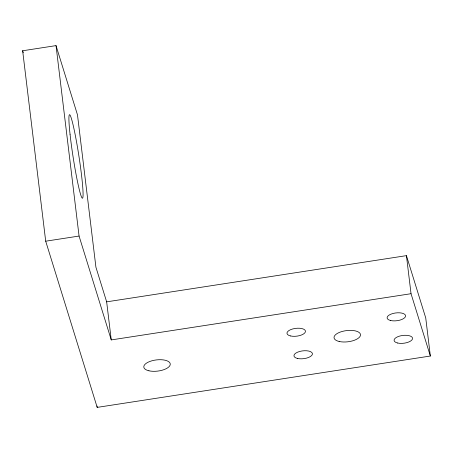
<?xml version="1.0" encoding="UTF-8"?>
<svg xmlns="http://www.w3.org/2000/svg" width="453" height="453" viewBox="0 0 453 453"><rect width="100%" height="100%" fill="white"/><g stroke="black" fill="none" stroke-linecap="round" stroke-linejoin="round"><path stroke-width="0.68" d="M22.65 50.764L56.025 45.617L77.486 114.864L95.923 267.225L106.653 301.845L111.257 339.92L411.035 293.708L430.35 356.03L97.197 407.383L45.696 241.194L22.65 50.764L23.273 52.78M45.696 241.194L79.071 236.053L111.257 339.92M106.653 301.845L406.432 255.639L425.741 317.944L430.35 356.03M406.432 255.639L411.035 293.708M56.025 45.617L79.071 236.053M97.033 405.996L97.197 407.383M148.929 370.797A13.33 5.634 -6.9 0 0 170.158 364.965A13.33 5.634 -6.9 0 0 151.993 360.769A13.33 5.634 -6.9 0 0 148.929 370.797M339.172 341.477A13.33 5.634 -6.9 0 0 360.401 335.645A13.33 5.634 -6.9 0 0 342.236 331.443A13.33 5.634 -6.9 0 0 339.172 341.477M390.69 320.526A9.309 3.935 -6.9 0 0 405.52 316.454A9.309 3.935 -6.9 0 0 392.83 313.521A9.309 3.935 -6.9 0 0 390.69 320.526M397.666 343.029A9.309 3.935 -6.9 0 0 412.49 338.957A9.309 3.935 -6.9 0 0 399.806 336.024A9.309 3.935 -6.9 0 0 397.666 343.029M290.566 335.962A9.309 3.935 -6.9 0 0 305.39 331.885A9.309 3.935 -6.9 0 0 292.706 328.952A9.309 3.935 -6.9 0 0 290.566 335.962M297.542 358.465A9.309 3.935 -6.9 0 0 312.366 354.388A9.309 3.935 -6.9 0 0 299.682 351.46A9.309 3.935 -6.9 0 0 297.542 358.465M70.051 134.252A42.316 2.945 81.2 0 0 82.282 198.182A42.316 2.945 81.2 0 0 75.577 136.715A42.316 2.945 81.2 0 0 70.051 134.252"/></g></svg>
